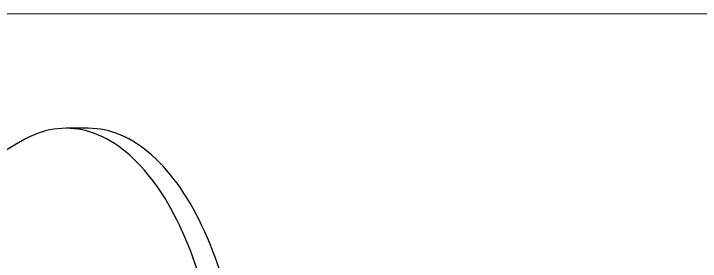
# Model space of a CAD drawing. Header units: inches. Extents: x 0.06 to 2.53, y 0.06 to 1.94.
# Drawn here: x 2.0474 to 2.2867, y 1.854 to 1.9405 of the extents above; entities that cross this region are included whole.
import ezdxf

# ---------------------------------------------------------------- set-up
doc = ezdxf.new("R2010")
doc.units = ezdxf.units.IN
doc.header["$LTSCALE"] = 0.23521
doc.header["$MEASUREMENT"] = 0
doc.linetypes.add('SLD-Solid', pattern=[0])

msp = doc.modelspace()

# ---------------------------------------------------------------- linework, layer by layer
at = {"color": 7, "linetype": 'SLD-Solid', "lineweight": 18}
msp.add_line((2.5285075, 1.9404825), (0.0588025, 1.9404825), dxfattribs=at)
at = {"color": 7, "linetype": 'SLD-Solid', "lineweight": 25}
msp.add_line((2.073371143793818, 1.90048443751052), (2.065638609742058, 1.90048443751052), dxfattribs=at)
at = {"color": 7, "linetype": 'SLD-Solid', "lineweight": 25, "flags": 128}
for points in [[(2.120264770963121, 1.791232115068395), (2.120246051941989, 1.794092007465478), (2.120189907707676, 1.796949939835166), (2.120096376738636, 1.799803953493371), (2.119965523136322, 1.802652092441693), (2.119797436581258, 1.805492404707963), (2.119592232271572, 1.808322943684032), (2.119350050844047, 1.811141769459873), (2.119071058277739, 1.813946950153104), (2.118755445780213, 1.816736563233), (2.118403429656513, 1.819508696838099), (2.118015251160905, 1.822261451086499), (2.117591176331539, 1.824992939377943), (2.117131495808122, 1.827701289686796), (2.116636524632723, 1.830384645845041), (2.11610660203386, 1.833041168814405), (2.115542091194012, 1.83566903794674), (2.114943379000712, 1.838266452231808), (2.114310875781391, 1.840831631531602), (2.113645015022159, 1.843362817800362), (2.112946253070723, 1.845858276289458), (2.112215068823618, 1.84831629673629), (2.111451963398005, 1.850735194536425), (2.110657459788224, 1.853113311898138), (2.109832102507363, 1.855449018978578), (2.108976457214076, 1.857740715000785), (2.108091110324904, 1.859986829350776), (2.107176668612383, 1.862185822653973), (2.106233758789185, 1.864336187830208), (2.105263027078602, 1.866436451126601), (2.104265138771661, 1.868485173127601), (2.103240777771161, 1.870480949741483), (2.102190646122965, 1.872422413162648), (2.101115463534847, 1.874308232809045), (2.100015966883249, 1.876137116234087), (2.098892909708253, 1.87790781001243), (2.09774706169715, 1.879619100599006), (2.096579208156929, 1.881269815160727), (2.095390149476073, 1.882858822380289), (2.094180700576005, 1.884385033231515), (2.09295169035259, 1.885847401725724), (2.091703961108042, 1.887244925628597), (2.090438367973662, 1.88857664714706), (2.089155778323764, 1.889841653585703), (2.087857071181231, 1.891039077972303), (2.086543136615064, 1.892168099651998), (2.085214875130382, 1.893227944849724), (2.083873197051259, 1.894217887200523), (2.082519021896832, 1.895137248247357), (2.081153277751111, 1.895985397906088), (2.07977690062691, 1.896761754897304), (2.078390833824361, 1.897465787144705), (2.076996027284413, 1.898097012139756), (2.075593436937797, 1.898654997272374), (2.074184024049877, 1.899139360127422), (2.072768754561842, 1.899549768746794), (2.071348598428707, 1.899885941856923), (2.069924528954546, 1.90014764906155), (2.068497522125444, 1.900334710999631), (2.0670685559406, 1.900446999468257), (2.065638609742058, 1.90048443751052), (2.064208663543517, 1.900446999468257), (2.062779697358673, 1.900334710999631), (2.06135269052957, 1.90014764906155), (2.05992862105541, 1.899885941856923), (2.058508464922275, 1.899549768746794), (2.05709319543424, 1.899139360127422), (2.055683782546319, 1.898654997272374), (2.054281192199704, 1.898097012139756), (2.052886385659756, 1.897465787144705), (2.051500318857206, 1.896761754897304), (2.051253740071684, 1.896628377133344)], [(2.12799730501488, 1.791232115068395), (2.127978585993749, 1.794092007465478), (2.127922441759436, 1.796949939835166), (2.127828910790396, 1.799803953493371), (2.127698057188082, 1.802652092441693), (2.127529970633018, 1.805492404707963), (2.127324766323331, 1.808322943684032), (2.127082584895807, 1.811141769459873), (2.126803592329498, 1.813946950153104), (2.126487979831973, 1.816736563233), (2.126135963708272, 1.819508696838099), (2.125747785212664, 1.822261451086499), (2.125323710383299, 1.824992939377943), (2.124864029859882, 1.827701289686796), (2.124369058684482, 1.830384645845041), (2.123839136085619, 1.833041168814405), (2.123274625245772, 1.83566903794674), (2.122675913052472, 1.838266452231808), (2.12204340983315, 1.840831631531602), (2.121377549073919, 1.843362817800362), (2.120678787122482, 1.845858276289458), (2.119947602875377, 1.84831629673629), (2.119184497449765, 1.850735194536425), (2.118389993839984, 1.853113311898138), (2.117564636559123, 1.855449018978578), (2.116708991265835, 1.857740715000785), (2.115823644376664, 1.859986829350776), (2.114909202664143, 1.862185822653973), (2.113966292840944, 1.864336187830208), (2.112995561130362, 1.866436451126601), (2.111997672823421, 1.868485173127601), (2.110973311822921, 1.870480949741483), (2.109923180174724, 1.872422413162648), (2.108847997586607, 1.874308232809045), (2.107748500935008, 1.876137116234087), (2.106625443760012, 1.87790781001243), (2.105479595748909, 1.879619100599006), (2.104311742208689, 1.881269815160727), (2.103122683527832, 1.882858822380289), (2.101913234627765, 1.884385033231515), (2.100684224404349, 1.885847401725724), (2.099436495159801, 1.887244925628597), (2.098170902025421, 1.88857664714706), (2.096888312375524, 1.889841653585703), (2.09558960523299, 1.891039077972303), (2.094275670666823, 1.892168099651998), (2.092947409182141, 1.893227944849724), (2.091605731103018, 1.894217887200523), (2.090251555948592, 1.895137248247357), (2.08888581180287, 1.895985397906088), (2.087509434678669, 1.896761754897304), (2.08612336787612, 1.897465787144705), (2.084728561336172, 1.898097012139756), (2.083325970989557, 1.898654997272374), (2.081916558101636, 1.899139360127422), (2.080501288613601, 1.899549768746794), (2.079081132480467, 1.899885941856923), (2.077657063006306, 1.90014764906155), (2.076230056177204, 1.900334710999631), (2.074801089992359, 1.900446999468257), (2.073371143793818, 1.90048443751052)]]:
    msp.add_lwpolyline(points, dxfattribs=at)
at = {"color": 7, "linetype": 'SLD-Solid', "lineweight": 25}
msp.add_arc((2.108793218753181, 1.791232115068395), 0.1200798220526739, 118.6316588245728, 241.3683411754282, dxfattribs=at)

doc.saveas('drawing.dxf')
